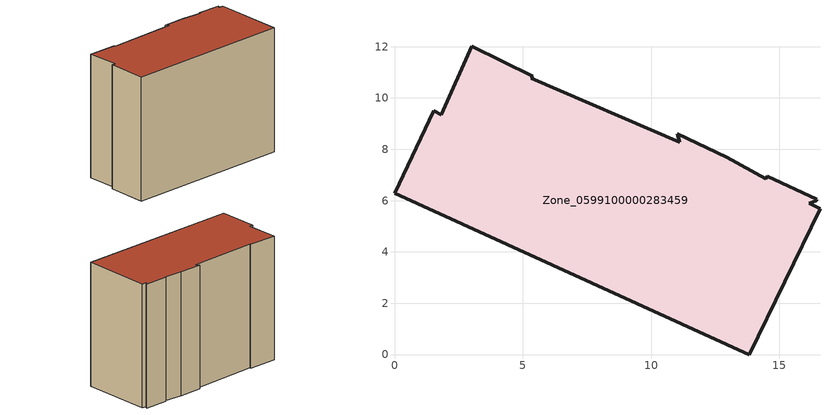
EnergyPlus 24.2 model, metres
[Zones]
Zone_0599100000283459
 floor ground (C_G): 14.48,6.85 14.53,6.96 16.45,6.06 16.43,6 16.18,5.9 16.59,5.67 13.84,0 0,6.3 1.53,9.5 1.83,9.34 3,12.01 5.38,10.85 5.33,10.77 11.12,8.27 11.03,8.6 12.96,7.7 z0
 wall outside (C_F): 14.53,6.96 14.48,6.85 12.96,7.7 11.03,8.6 11.12,8.27 5.33,10.77 5.38,10.85 3,12.01 1.83,9.34 1.53,9.5 0,6.3 13.84,0 16.59,5.67 16.18,5.9 16.43,6 16.45,6.06 14.53,6.96 z0:11.12
 roof outside (C_R): 5.38,10.85 3,12.01 1.83,9.34 1.53,9.5 0,6.3 13.84,0 16.59,5.67 16.18,5.9 16.43,6 16.45,6.06 14.53,6.96 14.48,6.85 12.96,7.7 11.03,8.6 11.12,8.27 5.33,10.77 z11.12
[BUILDING]
Pand.0599100000283459: North Axis=0; Terrain=City; Loads Convergence Tolerance Value=0.04; Temperature Convergence Tolerance Value=0.4; Solar Distribution=FullExterior; Maximum Number of Warmup Days=25; Minimum Number of Warmup Days=1
[Site:Location]
Rotterdam.The.Hague.AP_ZH_NLD Design_Conditions: Latitude=51.96; Longitude=4.45; Time Zone=1; Elevation=-4.5
[SITE:GROUNDTEMPERATURE:BUILDINGSURFACE]
18, 18, 18, 18, 18, 18, 18, 18, 18, 18, 18, 18
[MATERIAL] Thermal Absorptance=0.9; Solar Absorptance=0.7; Visible Absorptance=0.7
Name | Roughness | Thickness | Conductivity | Density | Specific Heat
G.TC.1946 | MediumSmooth | 0.15 | 1 | 540 | 1210
F.TC.1946 | Rough | 0.3 | 0.857143 | 1920 | 840
R.TC.1946 | MediumRough | 0.2 | 0.909091 | 1500 | 1000
[CONSTRUCTION]
C_G: G.TC.1946
C_F: F.TC.1946
C_R: R.TC.1946
[ZONE]
Zone_0599100000283459: Type=1; Multiplier=1; Ceiling Height=Autocalculate; Volume=Autocalculate; Floor Area=autocalculate; Part of Total Floor Area=Yes
[ZONEINFILTRATION:DESIGNFLOWRATE]
Infil_Zone_0599100000283459: Zone or ZoneList or Space or SpaceList=Zone_0599100000283459; Schedule=AlwaysOn; Design Flow Rate Calculation Method=Flow/Area; Flow Rate per Floor Area=0.003; Constant Term Coefficient=1; Temperature Term Coefficient=0; Velocity Term Coefficient=0; Velocity Squared Term Coefficient=0
[HVACTEMPLATE:ZONE:IDEALLOADSAIRSYSTEM]
Zone_0599100000283459: Maximum Heating Supply Air Temperature=50; Minimum Cooling Supply Air Temperature=13; Maximum Heating Supply Air Humidity Ratio=0.0156; Minimum Cooling Supply Air Humidity Ratio=0.0077; Heating Limit=NoLimit; Cooling Limit=NoLimit; Dehumidification Control Type=ConstantSensibleHeatRatio; Cooling Sensible Heat Ratio=0.7; Dehumidification Setpoint=60; Humidification Control Type=None; Humidification Setpoint=30; Outdoor Air Method=None; Outdoor Air Flow Rate per Person=0.00944; Outdoor Air Flow Rate per Zone Floor Area=0; Outdoor Air Flow Rate per Zone=0; Demand Controlled Ventilation Type=None; Outdoor Air Economizer Type=NoEconomizer; Heat Recovery Type=None; Sensible Heat Recovery Effectiveness=0.7; Latent Heat Recovery Effectiveness=0.65
[ZONECONTROL:THERMOSTAT]
ThermostatControl_Zone_0599100000283459: Zone or ZoneList=Zone_0599100000283459; Control Type Schedule=DualSetpointControlType; Control 1=Thermostat_Zone_0599100000283459; Temperature Difference Between Cutout And Setpoint=0
[THERMOSTATSETPOINT:DUALSETPOINT]
Thermostat_Zone_0599100000283459: Heating Setpoint Temperature Schedule=HeatingSetpoint_Zone_0599100000283459; Cooling Setpoint Temperature Schedule=CoolingSetpoint_Zone_0599100000283459
[SCHEDULE:COMPACT]
HeatingSetpoint_Zone_0599100000283459: Through: 12/31, For: AllDays, Until: 24:00, 21
CoolingSetpoint_Zone_0599100000283459: Through: 12/31, For: AllDays, Until: 24:00, 24
DualSetpointControlType: Through: 12/31, For: AllDays, Until: 24:00, 4
AlwaysOn: Through: 12/31, For: AllDays, Until: 24:00, 1
